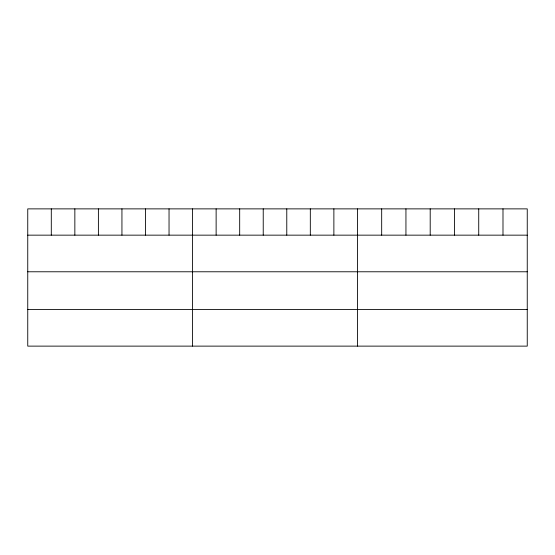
<?xml version="1.0" encoding="UTF-8"?>
<svg xmlns="http://www.w3.org/2000/svg" width="555" height="555" viewBox="0 0 555 555"><rect width="100%" height="100%" fill="white"/><g stroke="black" fill="none" stroke-linecap="round" stroke-linejoin="round"><path stroke-width="0.83" d="M527.25 235.153L527.25 346.126L27.75 346.126L27.75 208.874L527.25 208.874L527.25 235.153L27.75 235.153M27.75 271.777L527.25 271.777M27.75 309.503L527.25 309.503M502.99 208.874L502.99 235.153M478.729 208.874L478.729 235.153M454.469 208.874L454.469 235.153M430.201 208.874L430.201 235.153M405.941 208.874L405.941 235.153M381.68 208.874L381.68 235.153M357.42 208.874L357.42 346.126M333.874 208.874L333.874 235.153M310.321 208.874L310.321 235.153M286.775 208.874L286.775 235.153M263.23 208.874L263.23 235.153M239.684 208.874L239.684 235.153M216.131 208.874L216.131 235.153M192.585 208.874L192.585 346.126M169.039 208.874L169.039 235.153M145.486 208.874L145.486 235.153M121.94 208.874L121.94 235.153M98.395 208.874L98.395 235.153M74.849 208.874L74.849 235.153M51.296 208.874L51.296 235.153"/></g></svg>
